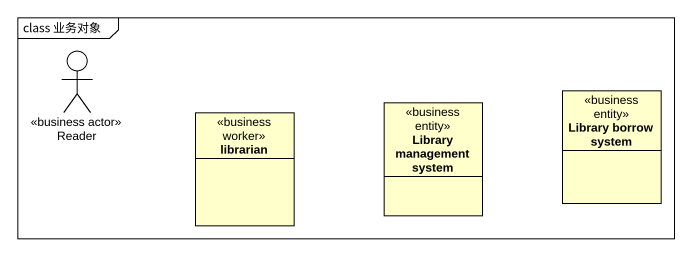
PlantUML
@startuml
mainframe class 业务对象
allowmixing
hide circle
hide empty members
actor Reader <<business actor>>
class "Library borrow system" as Library_borrow_system <<business entity>>
class librarian <<business worker>>
class "Library management system" as Library_management_system <<business entity>>
@enduml
